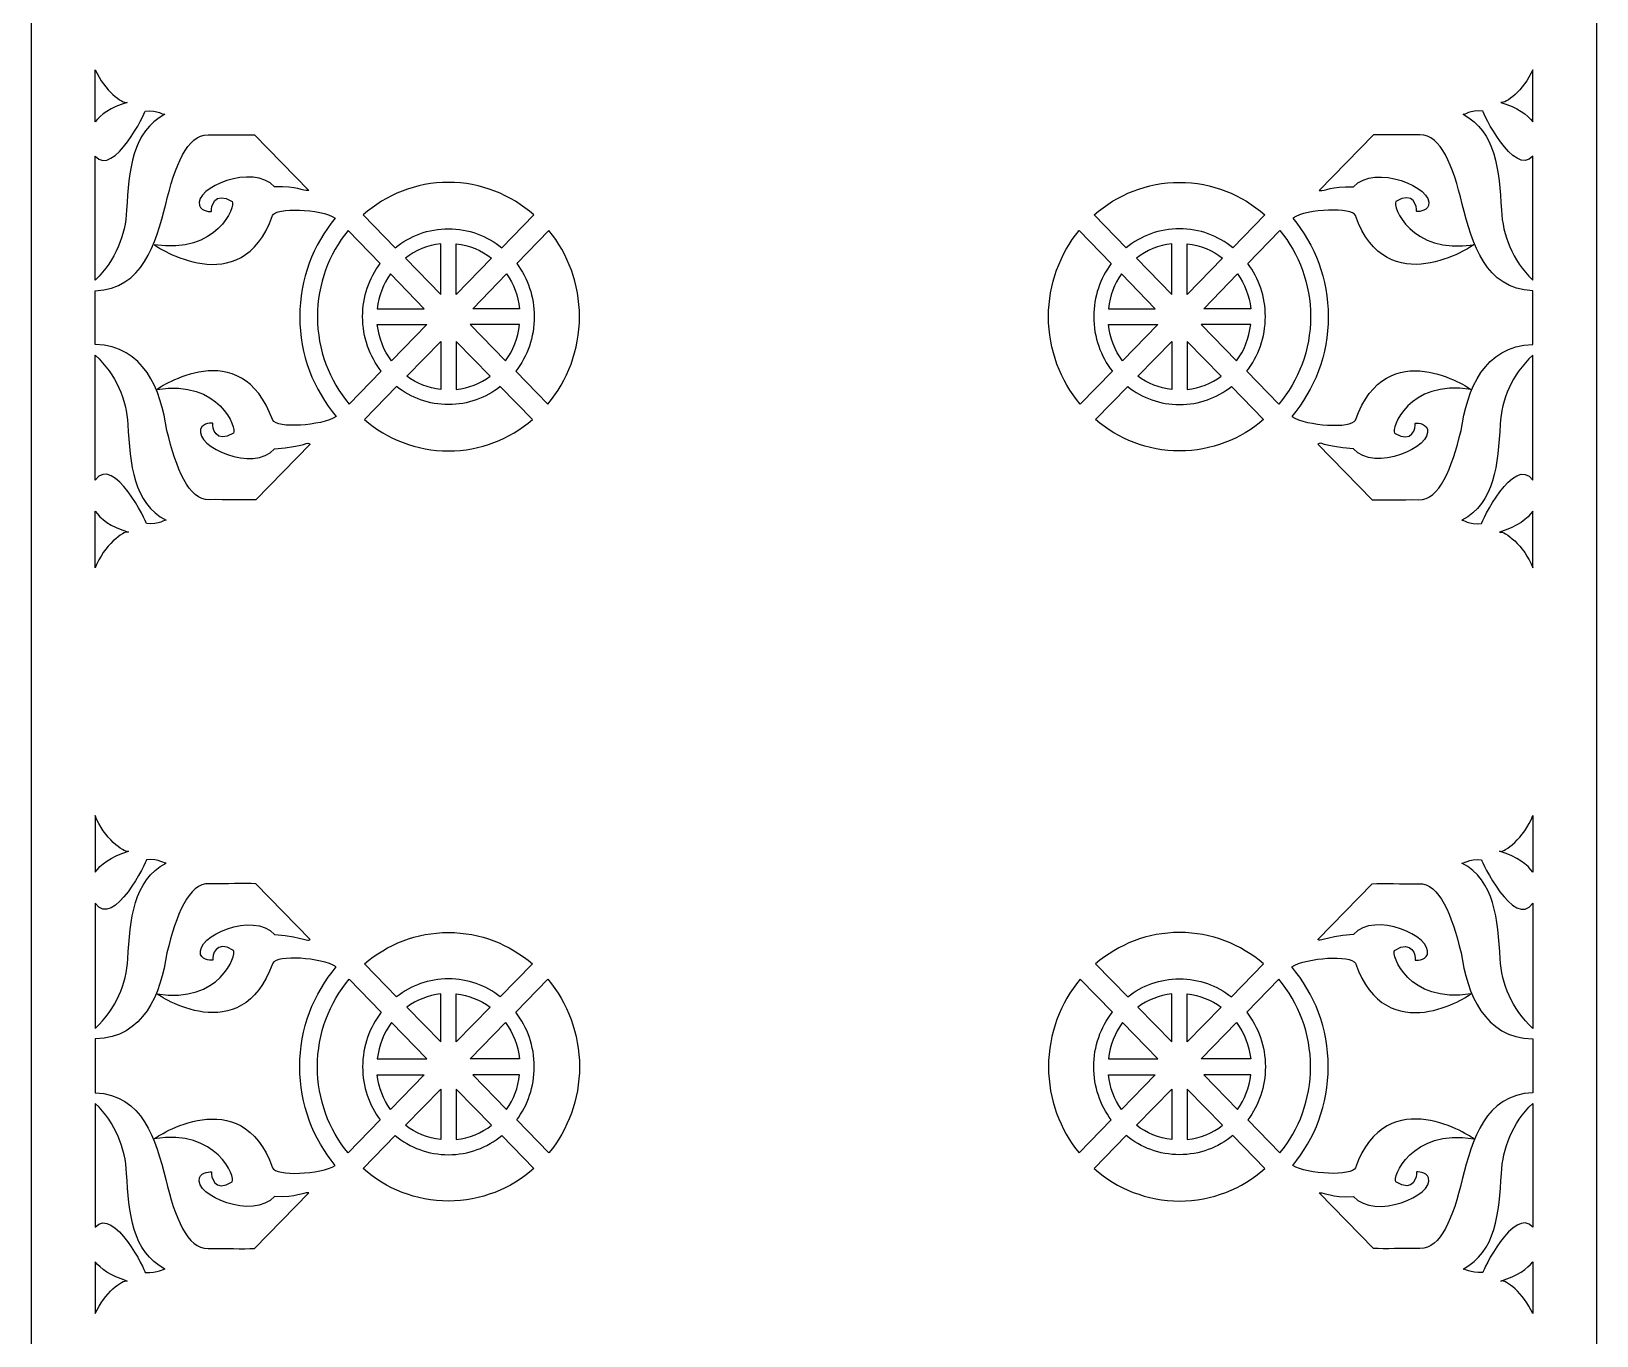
# Model space of a CAD drawing. Header units: centimetres. Extents: x -27 to -21.9, y -9 to 3.7.
# Drawn here: x -27 to -21.86, y -6.02 to -1.73 of the extents above; entities that cross this region are included whole.
import ezdxf

# ---------------------------------------------------------------- set-up
doc = ezdxf.new("R2010")
doc.units = ezdxf.units.CM
doc.header["$MEASUREMENT"] = 0
doc.layers.add('layer 1', color=7, linetype='Continuous')

msp = doc.modelspace()

# ---------------------------------------------------------------- linework, layer by layer
at = {"layer": 'layer 1', "color": 250}
for points, knots in [([(-26.99914, 3.65904), (-26.99914, 3.65904), (-21.85698, 3.65904), (-21.85698, 3.65904), (-21.85698, 3.65904), (-21.85698, 3.65904), (-21.85698, -9.00021), (-21.85698, -9.00021), (-21.85698, -9.00021), (-21.85698, -9.00021), (-26.99914, -9.00021), (-26.99914, -9.00021), (-26.99914, -9.00021), (-26.99914, -9.00021), (-26.99914, 3.65904), (-26.99914, 3.65904)], [0, 0, 0, 0, 0.2, 0.2, 0.2, 0.2, 0.4, 0.4, 0.4, 0.4, 0.6, 0.6, 0.6, 0.6, 1, 1, 1, 1]), ([(-26.78897, -2.02795), (-26.77156, -2.00484), (-26.73975, -1.98212), (-26.68417, -1.96461), (-26.68417, -1.96461), (-26.69904, -1.9697), (-26.75957, -1.92613), (-26.78897, -1.85767), (-26.78897, -1.85767), (-26.78897, -1.85767), (-26.78897, -2.02795), (-26.78897, -2.02795)], [0, 0, 0, 0, 0.25, 0.25, 0.25, 0.25, 0.5, 0.5, 0.5, 0.5, 1, 1, 1, 1]), ([(-22.06714, -2.02795), (-22.08456, -2.00484), (-22.11636, -1.98212), (-22.17194, -1.96461), (-22.17194, -1.96461), (-22.15707, -1.9697), (-22.09654, -1.92613), (-22.06714, -1.85767), (-22.06714, -1.85767), (-22.06714, -1.85767), (-22.06714, -2.02795), (-22.06714, -2.02795)], [0, 0, 0, 0, 0.25, 0.25, 0.25, 0.25, 0.5, 0.5, 0.5, 0.5, 1, 1, 1, 1]), ([(-26.78897, -2.5483), (-26.72122, -2.48207), (-26.69033, -2.4008), (-26.68611, -2.31816), (-26.68611, -2.31816), (-26.67946, -2.1882), (-26.66746, -2.06042), (-26.56059, -2.00381), (-26.56059, -2.00381), (-26.56391, -2.00709), (-26.58186, -1.98862), (-26.62527, -1.99293), (-26.62527, -1.99293), (-26.62232, -1.99495), (-26.72831, -2.21226), (-26.78897, -2.14113), (-26.78897, -2.14113), (-26.78897, -2.14113), (-26.78897, -2.5483), (-26.78897, -2.5483)], [0, 0, 0, 0, 0.1666667, 0.1666667, 0.1666667, 0.1666667, 0.3333333, 0.3333333, 0.3333333, 0.3333333, 0.5, 0.5, 0.5, 0.5, 0.6666667, 0.6666667, 0.6666667, 0.6666667, 1, 1, 1, 1]), ([(-22.06714, -2.5483), (-22.1349, -2.48207), (-22.16579, -2.4008), (-22.17, -2.31816), (-22.17, -2.31816), (-22.17665, -2.1882), (-22.18866, -2.06042), (-22.29552, -2.00381), (-22.29552, -2.00381), (-22.29221, -2.00709), (-22.27425, -1.98862), (-22.23084, -1.99293), (-22.23084, -1.99293), (-22.2338, -1.99495), (-22.1278, -2.21227), (-22.06714, -2.14113), (-22.06714, -2.14113), (-22.06714, -2.14113), (-22.06714, -2.5483), (-22.06714, -2.5483)], [0, 0, 0, 0, 0.1666667, 0.1666667, 0.1666667, 0.1666667, 0.3333333, 0.3333333, 0.3333333, 0.3333333, 0.5, 0.5, 0.5, 0.5, 0.6666667, 0.6666667, 0.6666667, 0.6666667, 1, 1, 1, 1]), ([(-26.78897, -2.75969), (-26.62868, -2.76467), (-26.57441, -2.90755), (-26.55354, -3.04274), (-26.55354, -3.04274), (-26.52276, -3.16807), (-26.48365, -3.27118), (-26.41417, -3.26993), (-26.41417, -3.26993), (-26.35681, -3.26892), (-26.30153, -3.2718), (-26.26138, -3.26973), (-26.26138, -3.26973), (-26.26138, -3.26973), (-26.08316, -3.0871), (-26.08316, -3.0871), (-26.08316, -3.0871), (-26.0943, -3.07775), (-26.09242, -3.09352), (-26.20024, -3.1029), (-26.20024, -3.1029), (-26.2698, -3.18102), (-26.46048, -3.09701), (-26.44295, -3.03773), (-26.44295, -3.03773), (-26.43677, -3.01685), (-26.40227, -3.01705), (-26.40268, -3.01898), (-26.40268, -3.01898), (-26.40549, -3.03173), (-26.39435, -3.08835), (-26.33523, -3.05092), (-26.33523, -3.05092), (-26.32257, -3.03796), (-26.37978, -2.87425), (-26.58606, -2.90799), (-26.58606, -2.90799), (-26.5816, -2.90338), (-26.30982, -2.71989), (-26.20629, -3.00853), (-26.20629, -3.00853), (-26.1918, -3.03653), (-26.04768, -3.0281), (-25.99724, -2.99657), (-25.99724, -2.99657), (-26.07195, -2.9086), (-26.1173, -2.7938), (-26.1173, -2.66848), (-26.1173, -2.66848), (-26.1173, -2.54512), (-26.07335, -2.43197), (-26.0007, -2.34455), (-26.0007, -2.34455), (-26.04819, -2.31362), (-26.19746, -2.30873), (-26.20654, -2.3366), (-26.20654, -2.3366), (-26.31008, -2.62522), (-26.59067, -2.43666), (-26.59513, -2.43207), (-26.59513, -2.43207), (-26.38884, -2.4658), (-26.32666, -2.30323), (-26.33933, -2.29025), (-26.33933, -2.29025), (-26.39846, -2.25283), (-26.4096, -2.30944), (-26.40678, -2.32219), (-26.40678, -2.32219), (-26.40636, -2.32414), (-26.44087, -2.32432), (-26.44706, -2.30344), (-26.44706, -2.30344), (-26.46458, -2.24417), (-26.27006, -2.1641), (-26.2005, -2.24221), (-26.2005, -2.24221), (-26.12154, -2.2383), (-26.11148, -2.25636), (-26.08727, -2.25408), (-26.08727, -2.25408), (-26.08727, -2.25408), (-26.26548, -2.07145), (-26.26548, -2.07145), (-26.26548, -2.07145), (-26.30564, -2.06938), (-26.36092, -2.07225), (-26.41829, -2.07123), (-26.41829, -2.07123), (-26.48776, -2.06999), (-26.52688, -2.17309), (-26.55764, -2.29844), (-26.55764, -2.29844), (-26.58992, -2.42998), (-26.63306, -2.57646), (-26.78897, -2.58317), (-26.78897, -2.58317), (-26.78897, -2.58317), (-26.78897, -2.75969), (-26.78897, -2.75969)], [0, 0, 0, 0, 0.0384615, 0.0384615, 0.0384615, 0.0384615, 0.0769231, 0.0769231, 0.0769231, 0.0769231, 0.1153846, 0.1153846, 0.1153846, 0.1153846, 0.1538462, 0.1538462, 0.1538462, 0.1538462, 0.1923077, 0.1923077, 0.1923077, 0.1923077, 0.2307692, 0.2307692, 0.2307692, 0.2307692, 0.2692308, 0.2692308, 0.2692308, 0.2692308, 0.3076923, 0.3076923, 0.3076923, 0.3076923, 0.3461538, 0.3461538, 0.3461538, 0.3461538, 0.3846154, 0.3846154, 0.3846154, 0.3846154, 0.4230769, 0.4230769, 0.4230769, 0.4230769, 0.4615385, 0.4615385, 0.4615385, 0.4615385, 0.5, 0.5, 0.5, 0.5, 0.5384615, 0.5384615, 0.5384615, 0.5384615, 0.5769231, 0.5769231, 0.5769231, 0.5769231, 0.6153846, 0.6153846, 0.6153846, 0.6153846, 0.6538462, 0.6538462, 0.6538462, 0.6538462, 0.6923077, 0.6923077, 0.6923077, 0.6923077, 0.7307692, 0.7307692, 0.7307692, 0.7307692, 0.7692308, 0.7692308, 0.7692308, 0.7692308, 0.8076923, 0.8076923, 0.8076923, 0.8076923, 0.8461538, 0.8461538, 0.8461538, 0.8461538, 0.8846154, 0.8846154, 0.8846154, 0.8846154, 0.9230769, 0.9230769, 0.9230769, 0.9230769, 1, 1, 1, 1]), ([(-22.06714, -2.75969), (-22.22744, -2.76466), (-22.2817, -2.90755), (-22.30258, -3.04274), (-22.30258, -3.04274), (-22.33336, -3.16807), (-22.37247, -3.27118), (-22.44195, -3.26993), (-22.44195, -3.26993), (-22.4993, -3.26892), (-22.55459, -3.2718), (-22.59474, -3.26973), (-22.59474, -3.26973), (-22.59474, -3.26973), (-22.77295, -3.0871), (-22.77295, -3.0871), (-22.77295, -3.0871), (-22.76181, -3.07775), (-22.76369, -3.09352), (-22.65588, -3.1029), (-22.65588, -3.1029), (-22.58631, -3.18102), (-22.39564, -3.09701), (-22.41315, -3.03773), (-22.41315, -3.03773), (-22.41934, -3.01685), (-22.45385, -3.01705), (-22.45344, -3.01898), (-22.45344, -3.01898), (-22.45063, -3.03173), (-22.46177, -3.08835), (-22.52088, -3.05092), (-22.52088, -3.05092), (-22.53354, -3.03796), (-22.47633, -2.87425), (-22.27005, -2.90799), (-22.27005, -2.90799), (-22.27452, -2.90338), (-22.5463, -2.71989), (-22.64982, -3.00853), (-22.64982, -3.00853), (-22.66431, -3.03653), (-22.80844, -3.0281), (-22.85887, -2.99657), (-22.85887, -2.99657), (-22.78417, -2.9086), (-22.73882, -2.7938), (-22.73882, -2.66848), (-22.73882, -2.66848), (-22.73882, -2.54512), (-22.78277, -2.43197), (-22.85542, -2.34455), (-22.85542, -2.34455), (-22.80792, -2.31362), (-22.65865, -2.30873), (-22.64957, -2.3366), (-22.64957, -2.3366), (-22.54603, -2.62522), (-22.26544, -2.43666), (-22.26099, -2.43207), (-22.26099, -2.43207), (-22.46727, -2.4658), (-22.52945, -2.30323), (-22.51678, -2.29025), (-22.51678, -2.29025), (-22.45766, -2.25283), (-22.44652, -2.30944), (-22.44934, -2.32219), (-22.44934, -2.32219), (-22.44975, -2.32414), (-22.41523, -2.32432), (-22.40905, -2.30344), (-22.40905, -2.30344), (-22.39154, -2.24417), (-22.58605, -2.1641), (-22.65562, -2.24221), (-22.65562, -2.24221), (-22.73458, -2.2383), (-22.74464, -2.25636), (-22.76884, -2.25408), (-22.76884, -2.25408), (-22.76884, -2.25408), (-22.59064, -2.07145), (-22.59064, -2.07145), (-22.59064, -2.07145), (-22.55048, -2.06938), (-22.4952, -2.07225), (-22.43782, -2.07123), (-22.43782, -2.07123), (-22.36835, -2.06999), (-22.32924, -2.17309), (-22.29848, -2.29844), (-22.29848, -2.29844), (-22.2662, -2.42999), (-22.22307, -2.57646), (-22.06714, -2.58317), (-22.06714, -2.58317), (-22.06714, -2.58317), (-22.06714, -2.75969), (-22.06714, -2.75969)], [0, 0, 0, 0, 0.0384615, 0.0384615, 0.0384615, 0.0384615, 0.0769231, 0.0769231, 0.0769231, 0.0769231, 0.1153846, 0.1153846, 0.1153846, 0.1153846, 0.1538462, 0.1538462, 0.1538462, 0.1538462, 0.1923077, 0.1923077, 0.1923077, 0.1923077, 0.2307692, 0.2307692, 0.2307692, 0.2307692, 0.2692308, 0.2692308, 0.2692308, 0.2692308, 0.3076923, 0.3076923, 0.3076923, 0.3076923, 0.3461538, 0.3461538, 0.3461538, 0.3461538, 0.3846154, 0.3846154, 0.3846154, 0.3846154, 0.4230769, 0.4230769, 0.4230769, 0.4230769, 0.4615385, 0.4615385, 0.4615385, 0.4615385, 0.5, 0.5, 0.5, 0.5, 0.5384615, 0.5384615, 0.5384615, 0.5384615, 0.5769231, 0.5769231, 0.5769231, 0.5769231, 0.6153846, 0.6153846, 0.6153846, 0.6153846, 0.6538462, 0.6538462, 0.6538462, 0.6538462, 0.6923077, 0.6923077, 0.6923077, 0.6923077, 0.7307692, 0.7307692, 0.7307692, 0.7307692, 0.7692308, 0.7692308, 0.7692308, 0.7692308, 0.8076923, 0.8076923, 0.8076923, 0.8076923, 0.8461538, 0.8461538, 0.8461538, 0.8461538, 0.8846154, 0.8846154, 0.8846154, 0.8846154, 0.9230769, 0.9230769, 0.9230769, 0.9230769, 1, 1, 1, 1]), ([(-25.90911, -2.33425), (-25.83371, -2.26773), (-25.73573, -2.22742), (-25.62884, -2.22742), (-25.62884, -2.22742), (-25.52193, -2.22742), (-25.42395, -2.26772), (-25.34856, -2.33425), (-25.34856, -2.33425), (-25.34856, -2.33425), (-25.45393, -2.44224), (-25.45393, -2.44224), (-25.45393, -2.44224), (-25.50205, -2.40306), (-25.56284, -2.3796), (-25.62883, -2.3796), (-25.62883, -2.3796), (-25.69482, -2.3796), (-25.75562, -2.40306), (-25.80374, -2.44224), (-25.80374, -2.44224), (-25.80374, -2.44224), (-25.90911, -2.33425), (-25.90911, -2.33425)], [0, 0, 0, 0, 0.1428571, 0.1428571, 0.1428571, 0.1428571, 0.2857143, 0.2857143, 0.2857143, 0.2857143, 0.4285714, 0.4285714, 0.4285714, 0.4285714, 0.5714286, 0.5714286, 0.5714286, 0.5714286, 0.7142857, 0.7142857, 0.7142857, 0.7142857, 1, 1, 1, 1]), ([(-22.947, -2.33425), (-23.0224, -2.26773), (-23.12038, -2.22742), (-23.22728, -2.22742), (-23.22728, -2.22742), (-23.33418, -2.22742), (-23.43217, -2.26772), (-23.50756, -2.33425), (-23.50756, -2.33425), (-23.50756, -2.33425), (-23.40219, -2.44224), (-23.40219, -2.44224), (-23.40219, -2.44224), (-23.35407, -2.40306), (-23.29328, -2.3796), (-23.22729, -2.3796), (-23.22729, -2.3796), (-23.1613, -2.3796), (-23.1005, -2.40306), (-23.05238, -2.44224), (-23.05238, -2.44224), (-23.05238, -2.44224), (-22.947, -2.33425), (-22.947, -2.33425)], [0, 0, 0, 0, 0.1428571, 0.1428571, 0.1428571, 0.1428571, 0.2857143, 0.2857143, 0.2857143, 0.2857143, 0.4285714, 0.4285714, 0.4285714, 0.4285714, 0.5714286, 0.5714286, 0.5714286, 0.5714286, 0.7142857, 0.7142857, 0.7142857, 0.7142857, 1, 1, 1, 1]), ([(-25.95497, -2.95572), (-26.01988, -2.87845), (-26.05921, -2.77803), (-26.05921, -2.66848), (-26.05921, -2.66848), (-26.05921, -2.56107), (-26.0214, -2.46245), (-25.95874, -2.38581), (-25.95874, -2.38581), (-25.95874, -2.38581), (-25.85318, -2.49398), (-25.85318, -2.49398), (-25.85318, -2.49398), (-25.88926, -2.54252), (-25.91073, -2.603), (-25.91073, -2.66848), (-25.91073, -2.66848), (-25.91073, -2.73611), (-25.88783, -2.79842), (-25.8496, -2.84773), (-25.8496, -2.84773), (-25.8496, -2.84773), (-25.95497, -2.95572), (-25.95497, -2.95572)], [0, 0, 0, 0, 0.1428571, 0.1428571, 0.1428571, 0.1428571, 0.2857143, 0.2857143, 0.2857143, 0.2857143, 0.4285714, 0.4285714, 0.4285714, 0.4285714, 0.5714286, 0.5714286, 0.5714286, 0.5714286, 0.7142857, 0.7142857, 0.7142857, 0.7142857, 1, 1, 1, 1]), ([(-25.29892, -2.38581), (-25.23627, -2.46245), (-25.19845, -2.56107), (-25.19845, -2.66848), (-25.19845, -2.66848), (-25.19845, -2.77803), (-25.23778, -2.87846), (-25.30269, -2.95572), (-25.30269, -2.95572), (-25.30269, -2.95572), (-25.40806, -2.84773), (-25.40806, -2.84773), (-25.40806, -2.84773), (-25.36983, -2.79842), (-25.34694, -2.73611), (-25.34694, -2.66848), (-25.34694, -2.66848), (-25.34694, -2.603), (-25.3684, -2.54251), (-25.40448, -2.49398), (-25.40448, -2.49398), (-25.40448, -2.49398), (-25.29892, -2.38581), (-25.29892, -2.38581)], [0, 0, 0, 0, 0.1428571, 0.1428571, 0.1428571, 0.1428571, 0.2857143, 0.2857143, 0.2857143, 0.2857143, 0.4285714, 0.4285714, 0.4285714, 0.4285714, 0.5714286, 0.5714286, 0.5714286, 0.5714286, 0.7142857, 0.7142857, 0.7142857, 0.7142857, 1, 1, 1, 1]), ([(-23.55719, -2.38581), (-23.61985, -2.46245), (-23.65766, -2.56107), (-23.65766, -2.66848), (-23.65766, -2.66848), (-23.65766, -2.77803), (-23.61834, -2.87846), (-23.55342, -2.95572), (-23.55342, -2.95572), (-23.55342, -2.95572), (-23.44805, -2.84773), (-23.44805, -2.84773), (-23.44805, -2.84773), (-23.48628, -2.79842), (-23.50918, -2.73611), (-23.50918, -2.66848), (-23.50918, -2.66848), (-23.50918, -2.603), (-23.48772, -2.54251), (-23.45164, -2.49398), (-23.45164, -2.49398), (-23.45164, -2.49398), (-23.55719, -2.38581), (-23.55719, -2.38581)], [0, 0, 0, 0, 0.1428571, 0.1428571, 0.1428571, 0.1428571, 0.2857143, 0.2857143, 0.2857143, 0.2857143, 0.4285714, 0.4285714, 0.4285714, 0.4285714, 0.5714286, 0.5714286, 0.5714286, 0.5714286, 0.7142857, 0.7142857, 0.7142857, 0.7142857, 1, 1, 1, 1]), ([(-22.90115, -2.95572), (-22.83624, -2.87845), (-22.79689, -2.77803), (-22.79689, -2.66848), (-22.79689, -2.66848), (-22.79689, -2.56107), (-22.83472, -2.46245), (-22.89738, -2.38581), (-22.89738, -2.38581), (-22.89738, -2.38581), (-23.00293, -2.49398), (-23.00293, -2.49398), (-23.00293, -2.49398), (-22.96686, -2.54252), (-22.94539, -2.603), (-22.94539, -2.66848), (-22.94539, -2.66848), (-22.94539, -2.73611), (-22.96828, -2.79842), (-23.00652, -2.84773), (-23.00652, -2.84773), (-23.00652, -2.84773), (-22.90115, -2.95572), (-22.90115, -2.95572)], [0, 0, 0, 0, 0.1428571, 0.1428571, 0.1428571, 0.1428571, 0.2857143, 0.2857143, 0.2857143, 0.2857143, 0.4285714, 0.4285714, 0.4285714, 0.4285714, 0.5714286, 0.5714286, 0.5714286, 0.5714286, 0.7142857, 0.7142857, 0.7142857, 0.7142857, 1, 1, 1, 1]), ([(-25.65429, -2.59539), (-25.65429, -2.59539), (-25.77037, -2.47643), (-25.77037, -2.47643), (-25.77037, -2.47643), (-25.73733, -2.45079), (-25.69756, -2.43384), (-25.65429, -2.42902), (-25.65429, -2.42902), (-25.65429, -2.42902), (-25.65429, -2.59539), (-25.65429, -2.59539)], [0, 0, 0, 0, 0.25, 0.25, 0.25, 0.25, 0.5, 0.5, 0.5, 0.5, 1, 1, 1, 1]), ([(-25.60337, -2.59539), (-25.60337, -2.59539), (-25.48729, -2.47644), (-25.48729, -2.47644), (-25.48729, -2.47644), (-25.52032, -2.4508), (-25.5601, -2.43385), (-25.60337, -2.42902), (-25.60337, -2.42902), (-25.60337, -2.42902), (-25.60337, -2.59539), (-25.60337, -2.59539)], [0, 0, 0, 0, 0.25, 0.25, 0.25, 0.25, 0.5, 0.5, 0.5, 0.5, 1, 1, 1, 1]), ([(-23.25275, -2.59539), (-23.25275, -2.59539), (-23.36882, -2.47644), (-23.36882, -2.47644), (-23.36882, -2.47644), (-23.33579, -2.4508), (-23.29601, -2.43385), (-23.25275, -2.42902), (-23.25275, -2.42902), (-23.25275, -2.42902), (-23.25275, -2.59539), (-23.25275, -2.59539)], [0, 0, 0, 0, 0.25, 0.25, 0.25, 0.25, 0.5, 0.5, 0.5, 0.5, 1, 1, 1, 1]), ([(-23.20182, -2.59539), (-23.20182, -2.59539), (-23.08574, -2.47643), (-23.08574, -2.47643), (-23.08574, -2.47643), (-23.11878, -2.45079), (-23.15856, -2.43384), (-23.20182, -2.42902), (-23.20182, -2.42902), (-23.20182, -2.42902), (-23.20182, -2.59539), (-23.20182, -2.59539)], [0, 0, 0, 0, 0.25, 0.25, 0.25, 0.25, 0.5, 0.5, 0.5, 0.5, 1, 1, 1, 1]), ([(-25.81973, -2.52827), (-25.81973, -2.52827), (-25.70837, -2.64239), (-25.70837, -2.64239), (-25.70837, -2.64239), (-25.70837, -2.64239), (-25.8625, -2.64239), (-25.8625, -2.64239), (-25.8625, -2.64239), (-25.85802, -2.60014), (-25.84281, -2.56113), (-25.81973, -2.52827)], [0, 0, 0, 0, 0.25, 0.25, 0.25, 0.25, 0.5, 0.5, 0.5, 0.5, 1, 1, 1, 1]), ([(-25.43794, -2.52827), (-25.43794, -2.52827), (-25.54929, -2.64239), (-25.54929, -2.64239), (-25.54929, -2.64239), (-25.54929, -2.64239), (-25.39517, -2.64239), (-25.39517, -2.64239), (-25.39517, -2.64239), (-25.39965, -2.60014), (-25.41486, -2.56113), (-25.43794, -2.52827)], [0, 0, 0, 0, 0.25, 0.25, 0.25, 0.25, 0.5, 0.5, 0.5, 0.5, 1, 1, 1, 1]), ([(-23.41818, -2.52827), (-23.41818, -2.52827), (-23.30682, -2.64239), (-23.30682, -2.64239), (-23.30682, -2.64239), (-23.30682, -2.64239), (-23.46095, -2.64239), (-23.46095, -2.64239), (-23.46095, -2.64239), (-23.45647, -2.60014), (-23.44125, -2.56113), (-23.41818, -2.52827)], [0, 0, 0, 0, 0.25, 0.25, 0.25, 0.25, 0.5, 0.5, 0.5, 0.5, 1, 1, 1, 1]), ([(-23.03639, -2.52827), (-23.03639, -2.52827), (-23.14775, -2.64239), (-23.14775, -2.64239), (-23.14775, -2.64239), (-23.14775, -2.64239), (-22.99362, -2.64239), (-22.99362, -2.64239), (-22.99362, -2.64239), (-22.99809, -2.60014), (-23.01331, -2.56113), (-23.03639, -2.52827)], [0, 0, 0, 0, 0.25, 0.25, 0.25, 0.25, 0.5, 0.5, 0.5, 0.5, 1, 1, 1, 1]), ([(-25.81624, -2.81354), (-25.81624, -2.81354), (-25.70016, -2.69459), (-25.70016, -2.69459), (-25.70016, -2.69459), (-25.70016, -2.69459), (-25.8625, -2.69459), (-25.8625, -2.69459), (-25.8625, -2.69459), (-25.8578, -2.73892), (-25.84126, -2.7797), (-25.81624, -2.81354)], [0, 0, 0, 0, 0.25, 0.25, 0.25, 0.25, 0.5, 0.5, 0.5, 0.5, 1, 1, 1, 1]), ([(-25.44143, -2.81354), (-25.44143, -2.81354), (-25.5575, -2.69459), (-25.5575, -2.69459), (-25.5575, -2.69459), (-25.5575, -2.69459), (-25.39517, -2.69459), (-25.39517, -2.69459), (-25.39517, -2.69459), (-25.39987, -2.73892), (-25.41641, -2.7797), (-25.44143, -2.81354)], [0, 0, 0, 0, 0.25, 0.25, 0.25, 0.25, 0.5, 0.5, 0.5, 0.5, 1, 1, 1, 1]), ([(-23.41469, -2.81354), (-23.41469, -2.81354), (-23.29861, -2.69459), (-23.29861, -2.69459), (-23.29861, -2.69459), (-23.29861, -2.69459), (-23.46095, -2.69459), (-23.46095, -2.69459), (-23.46095, -2.69459), (-23.45625, -2.73892), (-23.43971, -2.7797), (-23.41469, -2.81354)], [0, 0, 0, 0, 0.25, 0.25, 0.25, 0.25, 0.5, 0.5, 0.5, 0.5, 1, 1, 1, 1]), ([(-23.03988, -2.81354), (-23.03988, -2.81354), (-23.15596, -2.69459), (-23.15596, -2.69459), (-23.15596, -2.69459), (-23.15596, -2.69459), (-22.99362, -2.69459), (-22.99362, -2.69459), (-22.99362, -2.69459), (-22.99832, -2.73892), (-23.01485, -2.7797), (-23.03988, -2.81354)], [0, 0, 0, 0, 0.25, 0.25, 0.25, 0.25, 0.5, 0.5, 0.5, 0.5, 1, 1, 1, 1]), ([(-25.65429, -2.75), (-25.65429, -2.75), (-25.76566, -2.86413), (-25.76566, -2.86413), (-25.76566, -2.86413), (-25.73358, -2.88777), (-25.69552, -2.90338), (-25.65429, -2.90796), (-25.65429, -2.90796), (-25.65429, -2.90796), (-25.65429, -2.75), (-25.65429, -2.75)], [0, 0, 0, 0, 0.25, 0.25, 0.25, 0.25, 0.5, 0.5, 0.5, 0.5, 1, 1, 1, 1]), ([(-25.60337, -2.75), (-25.60337, -2.75), (-25.49201, -2.86413), (-25.49201, -2.86413), (-25.49201, -2.86413), (-25.52408, -2.88777), (-25.56214, -2.90338), (-25.60337, -2.90796), (-25.60337, -2.90796), (-25.60337, -2.90796), (-25.60337, -2.75), (-25.60337, -2.75)], [0, 0, 0, 0, 0.25, 0.25, 0.25, 0.25, 0.5, 0.5, 0.5, 0.5, 1, 1, 1, 1]), ([(-23.25275, -2.75), (-23.25275, -2.75), (-23.36411, -2.86413), (-23.36411, -2.86413), (-23.36411, -2.86413), (-23.33203, -2.88777), (-23.29397, -2.90338), (-23.25275, -2.90796), (-23.25275, -2.90796), (-23.25275, -2.90796), (-23.25275, -2.75), (-23.25275, -2.75)], [0, 0, 0, 0, 0.25, 0.25, 0.25, 0.25, 0.5, 0.5, 0.5, 0.5, 1, 1, 1, 1]), ([(-23.20182, -2.75), (-23.20182, -2.75), (-23.09046, -2.86413), (-23.09046, -2.86413), (-23.09046, -2.86413), (-23.12253, -2.88777), (-23.1606, -2.90338), (-23.20182, -2.90796), (-23.20182, -2.90796), (-23.20182, -2.90796), (-23.20182, -2.75), (-23.20182, -2.75)], [0, 0, 0, 0, 0.25, 0.25, 0.25, 0.25, 0.5, 0.5, 0.5, 0.5, 1, 1, 1, 1]), ([(-26.78897, -3.2054), (-26.72912, -3.11882), (-26.61816, -3.3462), (-26.62117, -3.34825), (-26.62117, -3.34825), (-26.57775, -3.35255), (-26.55981, -3.3341), (-26.55649, -3.33738), (-26.55649, -3.33738), (-26.66335, -3.28076), (-26.67535, -3.15298), (-26.68199, -3.023), (-26.68199, -3.023), (-26.68624, -2.94029), (-26.72016, -2.86033), (-26.78897, -2.79448), (-26.78897, -2.79448), (-26.78897, -2.79448), (-26.78897, -3.2054), (-26.78897, -3.2054)], [0, 0, 0, 0, 0.1666667, 0.1666667, 0.1666667, 0.1666667, 0.3333333, 0.3333333, 0.3333333, 0.3333333, 0.5, 0.5, 0.5, 0.5, 0.6666667, 0.6666667, 0.6666667, 0.6666667, 1, 1, 1, 1]), ([(-22.06714, -3.2054), (-22.12699, -3.11882), (-22.23796, -3.3462), (-22.23495, -3.34825), (-22.23495, -3.34825), (-22.27836, -3.35255), (-22.2963, -3.3341), (-22.29962, -3.33738), (-22.29962, -3.33738), (-22.19277, -3.28076), (-22.18076, -3.15298), (-22.17413, -3.023), (-22.17413, -3.023), (-22.16987, -2.94029), (-22.13596, -2.86033), (-22.06714, -2.79448), (-22.06714, -2.79448), (-22.06714, -2.79448), (-22.06714, -3.2054), (-22.06714, -3.2054)], [0, 0, 0, 0, 0.1666667, 0.1666667, 0.1666667, 0.1666667, 0.3333333, 0.3333333, 0.3333333, 0.3333333, 0.5, 0.5, 0.5, 0.5, 0.6666667, 0.6666667, 0.6666667, 0.6666667, 1, 1, 1, 1]), ([(-25.62884, -3.10955), (-25.73364, -3.10955), (-25.82988, -3.07079), (-25.90466, -3.00658), (-25.90466, -3.00658), (-25.90466, -3.00658), (-25.79911, -2.89841), (-25.79911, -2.89841), (-25.79911, -2.89841), (-25.75174, -2.93537), (-25.69273, -2.95737), (-25.62883, -2.95737), (-25.62883, -2.95737), (-25.56493, -2.95737), (-25.50592, -2.93536), (-25.45855, -2.89841), (-25.45855, -2.89841), (-25.45855, -2.89841), (-25.353, -3.00657), (-25.353, -3.00657), (-25.353, -3.00657), (-25.42779, -3.07078), (-25.52403, -3.10955), (-25.62884, -3.10955)], [0, 0, 0, 0, 0.1428571, 0.1428571, 0.1428571, 0.1428571, 0.2857143, 0.2857143, 0.2857143, 0.2857143, 0.4285714, 0.4285714, 0.4285714, 0.4285714, 0.5714286, 0.5714286, 0.5714286, 0.5714286, 0.7142857, 0.7142857, 0.7142857, 0.7142857, 1, 1, 1, 1]), ([(-23.22728, -3.10955), (-23.12248, -3.10955), (-23.02624, -3.07079), (-22.95145, -3.00658), (-22.95145, -3.00658), (-22.95145, -3.00658), (-23.057, -2.89841), (-23.057, -2.89841), (-23.057, -2.89841), (-23.10437, -2.93537), (-23.16338, -2.95737), (-23.22729, -2.95737), (-23.22729, -2.95737), (-23.29118, -2.95737), (-23.3502, -2.93536), (-23.39756, -2.89841), (-23.39756, -2.89841), (-23.39756, -2.89841), (-23.50311, -3.00657), (-23.50311, -3.00657), (-23.50311, -3.00657), (-23.42832, -3.07078), (-23.33209, -3.10955), (-23.22728, -3.10955)], [0, 0, 0, 0, 0.1428571, 0.1428571, 0.1428571, 0.1428571, 0.2857143, 0.2857143, 0.2857143, 0.2857143, 0.4285714, 0.4285714, 0.4285714, 0.4285714, 0.5714286, 0.5714286, 0.5714286, 0.5714286, 0.7142857, 0.7142857, 0.7142857, 0.7142857, 1, 1, 1, 1]), ([(-26.78897, -3.49382), (-26.76155, -3.41946), (-26.69567, -3.37123), (-26.68007, -3.37657), (-26.68007, -3.37657), (-26.74033, -3.35759), (-26.77266, -3.33248), (-26.78897, -3.30739), (-26.78897, -3.30739), (-26.78897, -3.30739), (-26.78897, -3.49382), (-26.78897, -3.49382)], [0, 0, 0, 0, 0.25, 0.25, 0.25, 0.25, 0.5, 0.5, 0.5, 0.5, 1, 1, 1, 1]), ([(-22.06714, -3.49382), (-22.09456, -3.41946), (-22.16044, -3.37123), (-22.17604, -3.37657), (-22.17604, -3.37657), (-22.11578, -3.35759), (-22.08346, -3.33247), (-22.06714, -3.30739), (-22.06714, -3.30739), (-22.06714, -3.30739), (-22.06714, -3.49382), (-22.06714, -3.49382)], [0, 0, 0, 0, 0.25, 0.25, 0.25, 0.25, 0.5, 0.5, 0.5, 0.5, 1, 1, 1, 1]), ([(-26.78897, -4.30739), (-26.76155, -4.38175), (-26.69567, -4.42999), (-26.68007, -4.42464), (-26.68007, -4.42464), (-26.74033, -4.44362), (-26.77266, -4.46872), (-26.78897, -4.49382), (-26.78897, -4.49382), (-26.78897, -4.49382), (-26.78897, -4.30739), (-26.78897, -4.30739)], [0, 0, 0, 0, 0.25, 0.25, 0.25, 0.25, 0.5, 0.5, 0.5, 0.5, 1, 1, 1, 1]), ([(-22.06714, -4.30739), (-22.09456, -4.38175), (-22.16044, -4.42999), (-22.17604, -4.42464), (-22.17604, -4.42464), (-22.11578, -4.44362), (-22.08346, -4.46873), (-22.06714, -4.49382), (-22.06714, -4.49382), (-22.06714, -4.49382), (-22.06714, -4.30739), (-22.06714, -4.30739)], [0, 0, 0, 0, 0.25, 0.25, 0.25, 0.25, 0.5, 0.5, 0.5, 0.5, 1, 1, 1, 1]), ([(-26.78897, -4.59582), (-26.72912, -4.68239), (-26.61816, -4.45501), (-26.62117, -4.45296), (-26.62117, -4.45296), (-26.57775, -4.44866), (-26.55981, -4.46712), (-26.55649, -4.46383), (-26.55649, -4.46383), (-26.66335, -4.52045), (-26.67535, -4.64823), (-26.68199, -4.77821), (-26.68199, -4.77821), (-26.68624, -4.86093), (-26.72016, -4.94087), (-26.78897, -5.00673), (-26.78897, -5.00673), (-26.78897, -5.00673), (-26.78897, -4.59582), (-26.78897, -4.59582)], [0, 0, 0, 0, 0.1666667, 0.1666667, 0.1666667, 0.1666667, 0.3333333, 0.3333333, 0.3333333, 0.3333333, 0.5, 0.5, 0.5, 0.5, 0.6666667, 0.6666667, 0.6666667, 0.6666667, 1, 1, 1, 1]), ([(-22.06714, -4.59582), (-22.12699, -4.68239), (-22.23796, -4.45501), (-22.23495, -4.45296), (-22.23495, -4.45296), (-22.27836, -4.44866), (-22.2963, -4.46712), (-22.29962, -4.46383), (-22.29962, -4.46383), (-22.19277, -4.52045), (-22.18076, -4.64823), (-22.17413, -4.77821), (-22.17413, -4.77821), (-22.16987, -4.86093), (-22.13596, -4.94088), (-22.06714, -5.00673), (-22.06714, -5.00673), (-22.06714, -5.00673), (-22.06714, -4.59582), (-22.06714, -4.59582)], [0, 0, 0, 0, 0.1666667, 0.1666667, 0.1666667, 0.1666667, 0.3333333, 0.3333333, 0.3333333, 0.3333333, 0.5, 0.5, 0.5, 0.5, 0.6666667, 0.6666667, 0.6666667, 0.6666667, 1, 1, 1, 1]), ([(-26.78897, -5.04153), (-26.62868, -5.03654), (-26.57441, -4.89366), (-26.55354, -4.75848), (-26.55354, -4.75848), (-26.52276, -4.63314), (-26.48365, -4.53004), (-26.41417, -4.53128), (-26.41417, -4.53128), (-26.35681, -4.53229), (-26.30153, -4.52941), (-26.26138, -4.53149), (-26.26138, -4.53149), (-26.26138, -4.53149), (-26.08316, -4.71412), (-26.08316, -4.71412), (-26.08316, -4.71412), (-26.0943, -4.72346), (-26.09242, -4.70769), (-26.20024, -4.69831), (-26.20024, -4.69831), (-26.2698, -4.62019), (-26.46048, -4.7042), (-26.44295, -4.76348), (-26.44295, -4.76348), (-26.43677, -4.78437), (-26.40227, -4.78416), (-26.40268, -4.78223), (-26.40268, -4.78223), (-26.40549, -4.76948), (-26.39435, -4.71286), (-26.33523, -4.75029), (-26.33523, -4.75029), (-26.32257, -4.76325), (-26.37978, -4.92696), (-26.58606, -4.89323), (-26.58606, -4.89323), (-26.5816, -4.89783), (-26.30982, -5.08133), (-26.20629, -4.79269), (-26.20629, -4.79269), (-26.1918, -4.76468), (-26.04768, -4.77312), (-25.99724, -4.80465), (-25.99724, -4.80465), (-26.07195, -4.89261), (-26.1173, -5.00741), (-26.1173, -5.13273), (-26.1173, -5.13273), (-26.1173, -5.25609), (-26.07335, -5.36924), (-26.0007, -5.45666), (-26.0007, -5.45666), (-26.04819, -5.48759), (-26.19746, -5.49248), (-26.20654, -5.46461), (-26.20654, -5.46461), (-26.31008, -5.17599), (-26.59067, -5.36456), (-26.59513, -5.36914), (-26.59513, -5.36914), (-26.38884, -5.33541), (-26.32666, -5.49798), (-26.33933, -5.51096), (-26.33933, -5.51096), (-26.39846, -5.54839), (-26.4096, -5.49177), (-26.40678, -5.47902), (-26.40678, -5.47902), (-26.40636, -5.47707), (-26.44087, -5.47689), (-26.44706, -5.49778), (-26.44706, -5.49778), (-26.46458, -5.55704), (-26.27006, -5.63711), (-26.2005, -5.559), (-26.2005, -5.559), (-26.12154, -5.56291), (-26.11148, -5.54485), (-26.08727, -5.54713), (-26.08727, -5.54713), (-26.08727, -5.54713), (-26.26548, -5.72976), (-26.26548, -5.72976), (-26.26548, -5.72976), (-26.30564, -5.73183), (-26.36092, -5.72897), (-26.41829, -5.72998), (-26.41829, -5.72998), (-26.48776, -5.73122), (-26.52688, -5.62812), (-26.55764, -5.50277), (-26.55764, -5.50277), (-26.58992, -5.37123), (-26.63306, -5.22475), (-26.78897, -5.21804), (-26.78897, -5.21804), (-26.78897, -5.21804), (-26.78897, -5.04153), (-26.78897, -5.04153)], [0, 0, 0, 0, 0.0384615, 0.0384615, 0.0384615, 0.0384615, 0.0769231, 0.0769231, 0.0769231, 0.0769231, 0.1153846, 0.1153846, 0.1153846, 0.1153846, 0.1538462, 0.1538462, 0.1538462, 0.1538462, 0.1923077, 0.1923077, 0.1923077, 0.1923077, 0.2307692, 0.2307692, 0.2307692, 0.2307692, 0.2692308, 0.2692308, 0.2692308, 0.2692308, 0.3076923, 0.3076923, 0.3076923, 0.3076923, 0.3461538, 0.3461538, 0.3461538, 0.3461538, 0.3846154, 0.3846154, 0.3846154, 0.3846154, 0.4230769, 0.4230769, 0.4230769, 0.4230769, 0.4615385, 0.4615385, 0.4615385, 0.4615385, 0.5, 0.5, 0.5, 0.5, 0.5384615, 0.5384615, 0.5384615, 0.5384615, 0.5769231, 0.5769231, 0.5769231, 0.5769231, 0.6153846, 0.6153846, 0.6153846, 0.6153846, 0.6538462, 0.6538462, 0.6538462, 0.6538462, 0.6923077, 0.6923077, 0.6923077, 0.6923077, 0.7307692, 0.7307692, 0.7307692, 0.7307692, 0.7692308, 0.7692308, 0.7692308, 0.7692308, 0.8076923, 0.8076923, 0.8076923, 0.8076923, 0.8461538, 0.8461538, 0.8461538, 0.8461538, 0.8846154, 0.8846154, 0.8846154, 0.8846154, 0.9230769, 0.9230769, 0.9230769, 0.9230769, 1, 1, 1, 1]), ([(-22.06714, -5.04153), (-22.22744, -5.03654), (-22.2817, -4.89366), (-22.30258, -4.75848), (-22.30258, -4.75848), (-22.33336, -4.63314), (-22.37247, -4.53004), (-22.44195, -4.53128), (-22.44195, -4.53128), (-22.4993, -4.53229), (-22.55459, -4.52941), (-22.59474, -4.53149), (-22.59474, -4.53149), (-22.59474, -4.53149), (-22.77295, -4.71412), (-22.77295, -4.71412), (-22.77295, -4.71412), (-22.76181, -4.72346), (-22.76369, -4.70769), (-22.65588, -4.69831), (-22.65588, -4.69831), (-22.58631, -4.62019), (-22.39564, -4.7042), (-22.41315, -4.76348), (-22.41315, -4.76348), (-22.41934, -4.78437), (-22.45385, -4.78416), (-22.45344, -4.78223), (-22.45344, -4.78223), (-22.45063, -4.76948), (-22.46177, -4.71286), (-22.52088, -4.75029), (-22.52088, -4.75029), (-22.53354, -4.76325), (-22.47633, -4.92696), (-22.27005, -4.89323), (-22.27005, -4.89323), (-22.27452, -4.89783), (-22.5463, -5.08133), (-22.64982, -4.79269), (-22.64982, -4.79269), (-22.66431, -4.76468), (-22.80844, -4.77312), (-22.85887, -4.80465), (-22.85887, -4.80465), (-22.78417, -4.89261), (-22.73882, -5.00741), (-22.73882, -5.13273), (-22.73882, -5.13273), (-22.73882, -5.25609), (-22.78277, -5.36924), (-22.85542, -5.45666), (-22.85542, -5.45666), (-22.80792, -5.48759), (-22.65865, -5.49248), (-22.64957, -5.46461), (-22.64957, -5.46461), (-22.54603, -5.17599), (-22.26544, -5.36456), (-22.26099, -5.36914), (-22.26099, -5.36914), (-22.46727, -5.33541), (-22.52945, -5.49798), (-22.51678, -5.51096), (-22.51678, -5.51096), (-22.45766, -5.54839), (-22.44652, -5.49177), (-22.44934, -5.47902), (-22.44934, -5.47902), (-22.44975, -5.47707), (-22.41523, -5.47689), (-22.40905, -5.49778), (-22.40905, -5.49778), (-22.39154, -5.55704), (-22.58605, -5.63711), (-22.65562, -5.559), (-22.65562, -5.559), (-22.73458, -5.56291), (-22.74464, -5.54485), (-22.76884, -5.54713), (-22.76884, -5.54713), (-22.76884, -5.54713), (-22.59064, -5.72976), (-22.59064, -5.72976), (-22.59064, -5.72976), (-22.55048, -5.73183), (-22.4952, -5.72897), (-22.43782, -5.72998), (-22.43782, -5.72998), (-22.36835, -5.73122), (-22.32924, -5.62812), (-22.29848, -5.50277), (-22.29848, -5.50277), (-22.2662, -5.37122), (-22.22307, -5.22475), (-22.06714, -5.21804), (-22.06714, -5.21804), (-22.06714, -5.21804), (-22.06714, -5.04153), (-22.06714, -5.04153)], [0, 0, 0, 0, 0.0384615, 0.0384615, 0.0384615, 0.0384615, 0.0769231, 0.0769231, 0.0769231, 0.0769231, 0.1153846, 0.1153846, 0.1153846, 0.1153846, 0.1538462, 0.1538462, 0.1538462, 0.1538462, 0.1923077, 0.1923077, 0.1923077, 0.1923077, 0.2307692, 0.2307692, 0.2307692, 0.2307692, 0.2692308, 0.2692308, 0.2692308, 0.2692308, 0.3076923, 0.3076923, 0.3076923, 0.3076923, 0.3461538, 0.3461538, 0.3461538, 0.3461538, 0.3846154, 0.3846154, 0.3846154, 0.3846154, 0.4230769, 0.4230769, 0.4230769, 0.4230769, 0.4615385, 0.4615385, 0.4615385, 0.4615385, 0.5, 0.5, 0.5, 0.5, 0.5384615, 0.5384615, 0.5384615, 0.5384615, 0.5769231, 0.5769231, 0.5769231, 0.5769231, 0.6153846, 0.6153846, 0.6153846, 0.6153846, 0.6538462, 0.6538462, 0.6538462, 0.6538462, 0.6923077, 0.6923077, 0.6923077, 0.6923077, 0.7307692, 0.7307692, 0.7307692, 0.7307692, 0.7692308, 0.7692308, 0.7692308, 0.7692308, 0.8076923, 0.8076923, 0.8076923, 0.8076923, 0.8461538, 0.8461538, 0.8461538, 0.8461538, 0.8846154, 0.8846154, 0.8846154, 0.8846154, 0.9230769, 0.9230769, 0.9230769, 0.9230769, 1, 1, 1, 1]), ([(-25.62884, -4.69167), (-25.73364, -4.69167), (-25.82988, -4.73042), (-25.90466, -4.79463), (-25.90466, -4.79463), (-25.90466, -4.79463), (-25.79911, -4.9028), (-25.79911, -4.9028), (-25.79911, -4.9028), (-25.75174, -4.86584), (-25.69273, -4.84384), (-25.62883, -4.84384), (-25.62883, -4.84384), (-25.56493, -4.84384), (-25.50592, -4.86586), (-25.45855, -4.90281), (-25.45855, -4.90281), (-25.45855, -4.90281), (-25.353, -4.79464), (-25.353, -4.79464), (-25.353, -4.79464), (-25.42779, -4.73043), (-25.52403, -4.69167), (-25.62884, -4.69167)], [0, 0, 0, 0, 0.1428571, 0.1428571, 0.1428571, 0.1428571, 0.2857143, 0.2857143, 0.2857143, 0.2857143, 0.4285714, 0.4285714, 0.4285714, 0.4285714, 0.5714286, 0.5714286, 0.5714286, 0.5714286, 0.7142857, 0.7142857, 0.7142857, 0.7142857, 1, 1, 1, 1]), ([(-23.22728, -4.69167), (-23.12248, -4.69167), (-23.02624, -4.73042), (-22.95145, -4.79463), (-22.95145, -4.79463), (-22.95145, -4.79463), (-23.057, -4.9028), (-23.057, -4.9028), (-23.057, -4.9028), (-23.10437, -4.86584), (-23.16338, -4.84384), (-23.22729, -4.84384), (-23.22729, -4.84384), (-23.29118, -4.84384), (-23.3502, -4.86586), (-23.39756, -4.90281), (-23.39756, -4.90281), (-23.39756, -4.90281), (-23.50311, -4.79464), (-23.50311, -4.79464), (-23.50311, -4.79464), (-23.42832, -4.73043), (-23.33209, -4.69167), (-23.22728, -4.69167)], [0, 0, 0, 0, 0.1428571, 0.1428571, 0.1428571, 0.1428571, 0.2857143, 0.2857143, 0.2857143, 0.2857143, 0.4285714, 0.4285714, 0.4285714, 0.4285714, 0.5714286, 0.5714286, 0.5714286, 0.5714286, 0.7142857, 0.7142857, 0.7142857, 0.7142857, 1, 1, 1, 1]), ([(-25.95497, -4.84549), (-26.01988, -4.92277), (-26.05921, -5.02318), (-26.05921, -5.13274), (-26.05921, -5.13274), (-26.05921, -5.24014), (-26.0214, -5.33877), (-25.95874, -5.4154), (-25.95874, -5.4154), (-25.95874, -5.4154), (-25.85318, -5.30724), (-25.85318, -5.30724), (-25.85318, -5.30724), (-25.88926, -5.2587), (-25.91073, -5.19821), (-25.91073, -5.13274), (-25.91073, -5.13274), (-25.91073, -5.06511), (-25.88783, -5.0028), (-25.8496, -4.95349), (-25.8496, -4.95349), (-25.8496, -4.95349), (-25.95497, -4.84549), (-25.95497, -4.84549)], [0, 0, 0, 0, 0.1428571, 0.1428571, 0.1428571, 0.1428571, 0.2857143, 0.2857143, 0.2857143, 0.2857143, 0.4285714, 0.4285714, 0.4285714, 0.4285714, 0.5714286, 0.5714286, 0.5714286, 0.5714286, 0.7142857, 0.7142857, 0.7142857, 0.7142857, 1, 1, 1, 1]), ([(-25.29892, -5.4154), (-25.23627, -5.33877), (-25.19845, -5.24014), (-25.19845, -5.13274), (-25.19845, -5.13274), (-25.19845, -5.02318), (-25.23778, -4.92275), (-25.30269, -4.84549), (-25.30269, -4.84549), (-25.30269, -4.84549), (-25.40806, -4.95349), (-25.40806, -4.95349), (-25.40806, -4.95349), (-25.36983, -5.00279), (-25.34694, -5.06511), (-25.34694, -5.13274), (-25.34694, -5.13274), (-25.34694, -5.19821), (-25.3684, -5.2587), (-25.40448, -5.30724), (-25.40448, -5.30724), (-25.40448, -5.30724), (-25.29892, -5.4154), (-25.29892, -5.4154)], [0, 0, 0, 0, 0.1428571, 0.1428571, 0.1428571, 0.1428571, 0.2857143, 0.2857143, 0.2857143, 0.2857143, 0.4285714, 0.4285714, 0.4285714, 0.4285714, 0.5714286, 0.5714286, 0.5714286, 0.5714286, 0.7142857, 0.7142857, 0.7142857, 0.7142857, 1, 1, 1, 1]), ([(-23.55719, -5.4154), (-23.61985, -5.33877), (-23.65766, -5.24014), (-23.65766, -5.13274), (-23.65766, -5.13274), (-23.65766, -5.02318), (-23.61834, -4.92275), (-23.55342, -4.84549), (-23.55342, -4.84549), (-23.55342, -4.84549), (-23.44805, -4.95349), (-23.44805, -4.95349), (-23.44805, -4.95349), (-23.48628, -5.00279), (-23.50918, -5.06511), (-23.50918, -5.13274), (-23.50918, -5.13274), (-23.50918, -5.19821), (-23.48772, -5.2587), (-23.45164, -5.30724), (-23.45164, -5.30724), (-23.45164, -5.30724), (-23.55719, -5.4154), (-23.55719, -5.4154)], [0, 0, 0, 0, 0.1428571, 0.1428571, 0.1428571, 0.1428571, 0.2857143, 0.2857143, 0.2857143, 0.2857143, 0.4285714, 0.4285714, 0.4285714, 0.4285714, 0.5714286, 0.5714286, 0.5714286, 0.5714286, 0.7142857, 0.7142857, 0.7142857, 0.7142857, 1, 1, 1, 1]), ([(-22.90115, -4.84549), (-22.83624, -4.92277), (-22.79689, -5.02318), (-22.79689, -5.13274), (-22.79689, -5.13274), (-22.79689, -5.24014), (-22.83472, -5.33877), (-22.89738, -5.4154), (-22.89738, -5.4154), (-22.89738, -5.4154), (-23.00293, -5.30724), (-23.00293, -5.30724), (-23.00293, -5.30724), (-22.96686, -5.2587), (-22.94539, -5.19821), (-22.94539, -5.13274), (-22.94539, -5.13274), (-22.94539, -5.06511), (-22.96828, -5.0028), (-23.00652, -4.95349), (-23.00652, -4.95349), (-23.00652, -4.95349), (-22.90115, -4.84549), (-22.90115, -4.84549)], [0, 0, 0, 0, 0.1428571, 0.1428571, 0.1428571, 0.1428571, 0.2857143, 0.2857143, 0.2857143, 0.2857143, 0.4285714, 0.4285714, 0.4285714, 0.4285714, 0.5714286, 0.5714286, 0.5714286, 0.5714286, 0.7142857, 0.7142857, 0.7142857, 0.7142857, 1, 1, 1, 1]), ([(-25.65429, -5.05121), (-25.65429, -5.05121), (-25.76566, -4.93709), (-25.76566, -4.93709), (-25.76566, -4.93709), (-25.73358, -4.91344), (-25.69552, -4.89784), (-25.65429, -4.89325), (-25.65429, -4.89325), (-25.65429, -4.89325), (-25.65429, -5.05121), (-25.65429, -5.05121)], [0, 0, 0, 0, 0.25, 0.25, 0.25, 0.25, 0.5, 0.5, 0.5, 0.5, 1, 1, 1, 1]), ([(-25.60337, -5.05121), (-25.60337, -5.05121), (-25.49201, -4.93709), (-25.49201, -4.93709), (-25.49201, -4.93709), (-25.52408, -4.91344), (-25.56214, -4.89784), (-25.60337, -4.89325), (-25.60337, -4.89325), (-25.60337, -4.89325), (-25.60337, -5.05121), (-25.60337, -5.05121)], [0, 0, 0, 0, 0.25, 0.25, 0.25, 0.25, 0.5, 0.5, 0.5, 0.5, 1, 1, 1, 1]), ([(-23.25275, -5.05121), (-23.25275, -5.05121), (-23.36411, -4.93709), (-23.36411, -4.93709), (-23.36411, -4.93709), (-23.33203, -4.91344), (-23.29397, -4.89784), (-23.25275, -4.89325), (-23.25275, -4.89325), (-23.25275, -4.89325), (-23.25275, -5.05121), (-23.25275, -5.05121)], [0, 0, 0, 0, 0.25, 0.25, 0.25, 0.25, 0.5, 0.5, 0.5, 0.5, 1, 1, 1, 1]), ([(-23.20182, -5.05121), (-23.20182, -5.05121), (-23.09046, -4.93709), (-23.09046, -4.93709), (-23.09046, -4.93709), (-23.12253, -4.91344), (-23.1606, -4.89784), (-23.20182, -4.89325), (-23.20182, -4.89325), (-23.20182, -4.89325), (-23.20182, -5.05121), (-23.20182, -5.05121)], [0, 0, 0, 0, 0.25, 0.25, 0.25, 0.25, 0.5, 0.5, 0.5, 0.5, 1, 1, 1, 1]), ([(-25.81624, -4.98767), (-25.81624, -4.98767), (-25.70016, -5.10663), (-25.70016, -5.10663), (-25.70016, -5.10663), (-25.70016, -5.10663), (-25.8625, -5.10663), (-25.8625, -5.10663), (-25.8625, -5.10663), (-25.8578, -5.06229), (-25.84126, -5.02152), (-25.81624, -4.98767)], [0, 0, 0, 0, 0.25, 0.25, 0.25, 0.25, 0.5, 0.5, 0.5, 0.5, 1, 1, 1, 1]), ([(-25.44143, -4.98767), (-25.44143, -4.98767), (-25.5575, -5.10663), (-25.5575, -5.10663), (-25.5575, -5.10663), (-25.5575, -5.10663), (-25.39517, -5.10663), (-25.39517, -5.10663), (-25.39517, -5.10663), (-25.39987, -5.06229), (-25.41641, -5.02152), (-25.44143, -4.98767)], [0, 0, 0, 0, 0.25, 0.25, 0.25, 0.25, 0.5, 0.5, 0.5, 0.5, 1, 1, 1, 1]), ([(-23.41469, -4.98767), (-23.41469, -4.98767), (-23.29861, -5.10663), (-23.29861, -5.10663), (-23.29861, -5.10663), (-23.29861, -5.10663), (-23.46095, -5.10663), (-23.46095, -5.10663), (-23.46095, -5.10663), (-23.45625, -5.06229), (-23.43971, -5.02152), (-23.41469, -4.98767)], [0, 0, 0, 0, 0.25, 0.25, 0.25, 0.25, 0.5, 0.5, 0.5, 0.5, 1, 1, 1, 1]), ([(-23.03988, -4.98767), (-23.03988, -4.98767), (-23.15596, -5.10663), (-23.15596, -5.10663), (-23.15596, -5.10663), (-23.15596, -5.10663), (-22.99362, -5.10663), (-22.99362, -5.10663), (-22.99362, -5.10663), (-22.99832, -5.06229), (-23.01485, -5.02152), (-23.03988, -4.98767)], [0, 0, 0, 0, 0.25, 0.25, 0.25, 0.25, 0.5, 0.5, 0.5, 0.5, 1, 1, 1, 1]), ([(-25.81973, -5.27295), (-25.81973, -5.27295), (-25.70837, -5.15882), (-25.70837, -5.15882), (-25.70837, -5.15882), (-25.70837, -5.15882), (-25.8625, -5.15882), (-25.8625, -5.15882), (-25.8625, -5.15882), (-25.85802, -5.20107), (-25.84281, -5.24008), (-25.81973, -5.27295)], [0, 0, 0, 0, 0.25, 0.25, 0.25, 0.25, 0.5, 0.5, 0.5, 0.5, 1, 1, 1, 1]), ([(-25.43794, -5.27294), (-25.43794, -5.27294), (-25.54929, -5.15882), (-25.54929, -5.15882), (-25.54929, -5.15882), (-25.54929, -5.15882), (-25.39517, -5.15882), (-25.39517, -5.15882), (-25.39517, -5.15882), (-25.39965, -5.20107), (-25.41486, -5.24008), (-25.43794, -5.27294)], [0, 0, 0, 0, 0.25, 0.25, 0.25, 0.25, 0.5, 0.5, 0.5, 0.5, 1, 1, 1, 1]), ([(-23.41818, -5.27294), (-23.41818, -5.27294), (-23.30682, -5.15882), (-23.30682, -5.15882), (-23.30682, -5.15882), (-23.30682, -5.15882), (-23.46095, -5.15882), (-23.46095, -5.15882), (-23.46095, -5.15882), (-23.45647, -5.20107), (-23.44125, -5.24008), (-23.41818, -5.27294)], [0, 0, 0, 0, 0.25, 0.25, 0.25, 0.25, 0.5, 0.5, 0.5, 0.5, 1, 1, 1, 1]), ([(-23.03639, -5.27295), (-23.03639, -5.27295), (-23.14775, -5.15882), (-23.14775, -5.15882), (-23.14775, -5.15882), (-23.14775, -5.15882), (-22.99362, -5.15882), (-22.99362, -5.15882), (-22.99362, -5.15882), (-22.99809, -5.20107), (-23.01331, -5.24008), (-23.03639, -5.27295)], [0, 0, 0, 0, 0.25, 0.25, 0.25, 0.25, 0.5, 0.5, 0.5, 0.5, 1, 1, 1, 1]), ([(-25.65429, -5.20583), (-25.65429, -5.20583), (-25.77037, -5.32478), (-25.77037, -5.32478), (-25.77037, -5.32478), (-25.73733, -5.35042), (-25.69756, -5.36737), (-25.65429, -5.37219), (-25.65429, -5.37219), (-25.65429, -5.37219), (-25.65429, -5.20583), (-25.65429, -5.20583)], [0, 0, 0, 0, 0.25, 0.25, 0.25, 0.25, 0.5, 0.5, 0.5, 0.5, 1, 1, 1, 1]), ([(-25.60337, -5.20583), (-25.60337, -5.20583), (-25.48729, -5.32477), (-25.48729, -5.32477), (-25.48729, -5.32477), (-25.52032, -5.35042), (-25.5601, -5.36736), (-25.60337, -5.37219), (-25.60337, -5.37219), (-25.60337, -5.37219), (-25.60337, -5.20583), (-25.60337, -5.20583)], [0, 0, 0, 0, 0.25, 0.25, 0.25, 0.25, 0.5, 0.5, 0.5, 0.5, 1, 1, 1, 1]), ([(-23.25275, -5.20583), (-23.25275, -5.20583), (-23.36882, -5.32477), (-23.36882, -5.32477), (-23.36882, -5.32477), (-23.33579, -5.35042), (-23.29601, -5.36736), (-23.25275, -5.37219), (-23.25275, -5.37219), (-23.25275, -5.37219), (-23.25275, -5.20583), (-23.25275, -5.20583)], [0, 0, 0, 0, 0.25, 0.25, 0.25, 0.25, 0.5, 0.5, 0.5, 0.5, 1, 1, 1, 1]), ([(-23.20182, -5.20583), (-23.20182, -5.20583), (-23.08574, -5.32478), (-23.08574, -5.32478), (-23.08574, -5.32478), (-23.11878, -5.35042), (-23.15856, -5.36737), (-23.20182, -5.37219), (-23.20182, -5.37219), (-23.20182, -5.37219), (-23.20182, -5.20583), (-23.20182, -5.20583)], [0, 0, 0, 0, 0.25, 0.25, 0.25, 0.25, 0.5, 0.5, 0.5, 0.5, 1, 1, 1, 1]), ([(-26.78897, -5.25291), (-26.72122, -5.31914), (-26.69033, -5.40041), (-26.68611, -5.48305), (-26.68611, -5.48305), (-26.67946, -5.61301), (-26.66746, -5.7408), (-26.56059, -5.79741), (-26.56059, -5.79741), (-26.56391, -5.79412), (-26.58186, -5.81259), (-26.62527, -5.80829), (-26.62527, -5.80829), (-26.62232, -5.80626), (-26.72831, -5.58894), (-26.78897, -5.66008), (-26.78897, -5.66008), (-26.78897, -5.66008), (-26.78897, -5.25291), (-26.78897, -5.25291)], [0, 0, 0, 0, 0.1666667, 0.1666667, 0.1666667, 0.1666667, 0.3333333, 0.3333333, 0.3333333, 0.3333333, 0.5, 0.5, 0.5, 0.5, 0.6666667, 0.6666667, 0.6666667, 0.6666667, 1, 1, 1, 1]), ([(-22.06714, -5.25291), (-22.1349, -5.31913), (-22.16579, -5.40041), (-22.17, -5.48305), (-22.17, -5.48305), (-22.17665, -5.61301), (-22.18866, -5.7408), (-22.29552, -5.79741), (-22.29552, -5.79741), (-22.29221, -5.79412), (-22.27425, -5.81259), (-22.23084, -5.80829), (-22.23084, -5.80829), (-22.2338, -5.80626), (-22.1278, -5.58894), (-22.06714, -5.66008), (-22.06714, -5.66008), (-22.06714, -5.66008), (-22.06714, -5.25291), (-22.06714, -5.25291)], [0, 0, 0, 0, 0.1666667, 0.1666667, 0.1666667, 0.1666667, 0.3333333, 0.3333333, 0.3333333, 0.3333333, 0.5, 0.5, 0.5, 0.5, 0.6666667, 0.6666667, 0.6666667, 0.6666667, 1, 1, 1, 1]), ([(-25.90911, -5.46697), (-25.83371, -5.53348), (-25.73573, -5.5738), (-25.62884, -5.5738), (-25.62884, -5.5738), (-25.52193, -5.5738), (-25.42395, -5.53349), (-25.34856, -5.46696), (-25.34856, -5.46696), (-25.34856, -5.46696), (-25.45393, -5.35897), (-25.45393, -5.35897), (-25.45393, -5.35897), (-25.50205, -5.39815), (-25.56284, -5.42162), (-25.62883, -5.42162), (-25.62883, -5.42162), (-25.69482, -5.42162), (-25.75562, -5.39815), (-25.80374, -5.35897), (-25.80374, -5.35897), (-25.80374, -5.35897), (-25.90911, -5.46697), (-25.90911, -5.46697)], [0, 0, 0, 0, 0.1428571, 0.1428571, 0.1428571, 0.1428571, 0.2857143, 0.2857143, 0.2857143, 0.2857143, 0.4285714, 0.4285714, 0.4285714, 0.4285714, 0.5714286, 0.5714286, 0.5714286, 0.5714286, 0.7142857, 0.7142857, 0.7142857, 0.7142857, 1, 1, 1, 1]), ([(-22.947, -5.46697), (-23.0224, -5.53348), (-23.12038, -5.5738), (-23.22728, -5.5738), (-23.22728, -5.5738), (-23.33418, -5.5738), (-23.43217, -5.53349), (-23.50756, -5.46696), (-23.50756, -5.46696), (-23.50756, -5.46696), (-23.40219, -5.35897), (-23.40219, -5.35897), (-23.40219, -5.35897), (-23.35407, -5.39815), (-23.29328, -5.42162), (-23.22729, -5.42162), (-23.22729, -5.42162), (-23.1613, -5.42162), (-23.1005, -5.39815), (-23.05238, -5.35897), (-23.05238, -5.35897), (-23.05238, -5.35897), (-22.947, -5.46697), (-22.947, -5.46697)], [0, 0, 0, 0, 0.1428571, 0.1428571, 0.1428571, 0.1428571, 0.2857143, 0.2857143, 0.2857143, 0.2857143, 0.4285714, 0.4285714, 0.4285714, 0.4285714, 0.5714286, 0.5714286, 0.5714286, 0.5714286, 0.7142857, 0.7142857, 0.7142857, 0.7142857, 1, 1, 1, 1]), ([(-26.78897, -5.77326), (-26.77156, -5.79637), (-26.73975, -5.81909), (-26.68417, -5.8366), (-26.68417, -5.8366), (-26.69904, -5.83151), (-26.75957, -5.87508), (-26.78897, -5.94354), (-26.78897, -5.94354), (-26.78897, -5.94354), (-26.78897, -5.77326), (-26.78897, -5.77326)], [0, 0, 0, 0, 0.25, 0.25, 0.25, 0.25, 0.5, 0.5, 0.5, 0.5, 1, 1, 1, 1]), ([(-22.06714, -5.77325), (-22.08456, -5.79637), (-22.11636, -5.81909), (-22.17194, -5.8366), (-22.17194, -5.8366), (-22.15707, -5.83151), (-22.09654, -5.87508), (-22.06714, -5.94354), (-22.06714, -5.94354), (-22.06714, -5.94354), (-22.06714, -5.77325), (-22.06714, -5.77325)], [0, 0, 0, 0, 0.25, 0.25, 0.25, 0.25, 0.5, 0.5, 0.5, 0.5, 1, 1, 1, 1])]:
    msp.add_open_spline(points, degree=3, knots=knots, dxfattribs=at)

doc.saveas('drawing.dxf')
